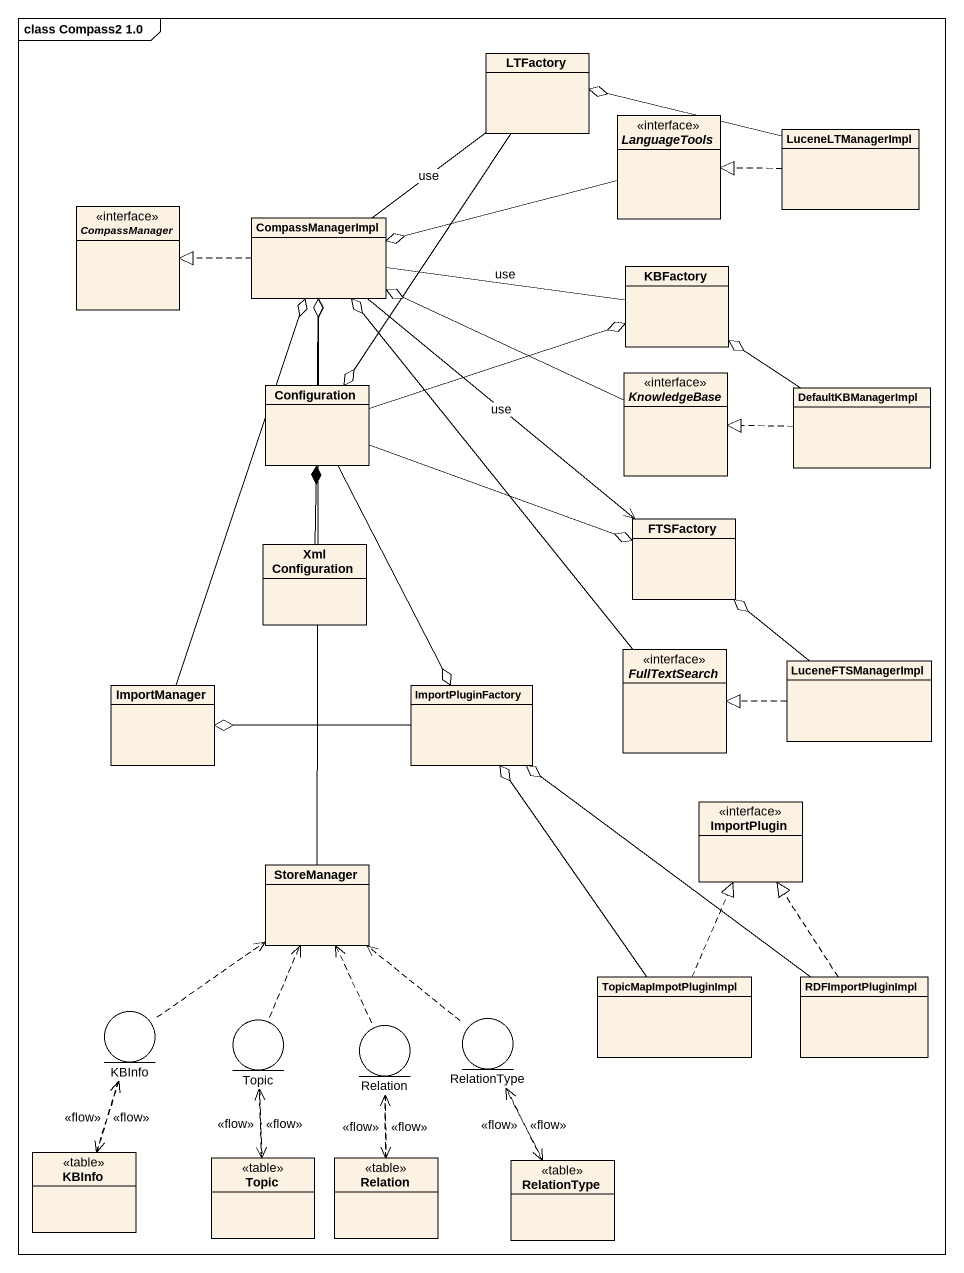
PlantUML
@startuml
mainframe class Compass2 1.0
allowmixing
hide circle
hide empty members
class LTFactory
interface LanguageTools <<interface>>
class LuceneLTManagerImpl
interface CompassManager <<interface>>
class CompassManagerImpl
class KBFactory
class Configuration
interface KnowledgeBase <<interface>>
class DefaultKBManagerImpl
class FTSFactory
class "Xml Configuration" as Xml_Configuration
interface FullTextSearch <<interface>>
class LuceneFTSManagerImpl
class ImportManager
class ImportPluginFactory
class ImportPlugin <<interface>>
class StoreManager
class TopicMapImpotPluginImpl
class RDFImportPluginImpl
entity KBInfo
entity Topic
entity Relation
entity RelationType
class "KBInfo" as KBInfo_2 <<table>>
class "Topic" as Topic_2 <<table>>
class "Relation" as Relation_2 <<table>>
class "RelationType" as RelationType_2 <<table>>
LTFactory --o Configuration
LanguageTools -left-o CompassManagerImpl
LuceneLTManagerImpl -left-o LTFactory
LuceneLTManagerImpl .left.|> LanguageTools
CompassManagerImpl -up- LTFactory : use
CompassManagerImpl .left.|> CompassManager
CompassManagerImpl -right- KBFactory : use
CompassManagerImpl --> FTSFactory : use
Configuration -up-o CompassManagerImpl
Configuration -right-o KBFactory
Configuration -right-o FTSFactory
Configuration --o ImportPluginFactory
KnowledgeBase -left-o CompassManagerImpl
DefaultKBManagerImpl -up-o KBFactory
DefaultKBManagerImpl .left.|> KnowledgeBase
Xml_Configuration -up-* Configuration
FullTextSearch -up-o CompassManagerImpl
LuceneFTSManagerImpl -up-o FTSFactory
LuceneFTSManagerImpl .left.|> FullTextSearch
ImportManager -up-o CompassManagerImpl
ImportPluginFactory -left-o ImportManager
StoreManager -up-o CompassManagerImpl
TopicMapImpotPluginImpl -up-o ImportPluginFactory
TopicMapImpotPluginImpl .up.|> ImportPlugin
RDFImportPluginImpl -up-o ImportPluginFactory
RDFImportPluginImpl .up.|> ImportPlugin
KBInfo .up.> StoreManager
KBInfo ..> KBInfo_2 : <<flow>>
Topic .up.> StoreManager
Topic ..> Topic_2 : <<flow>>
Relation .up.> StoreManager
Relation ..> Relation_2 : <<flow>>
RelationType .up.> StoreManager
RelationType ..> RelationType_2 : <<flow>>
KBInfo_2 .up.> KBInfo : <<flow>>
Topic_2 .up.> Topic : <<flow>>
Relation_2 .up.> Relation : <<flow>>
RelationType_2 .up.> RelationType : <<flow>>
@enduml
